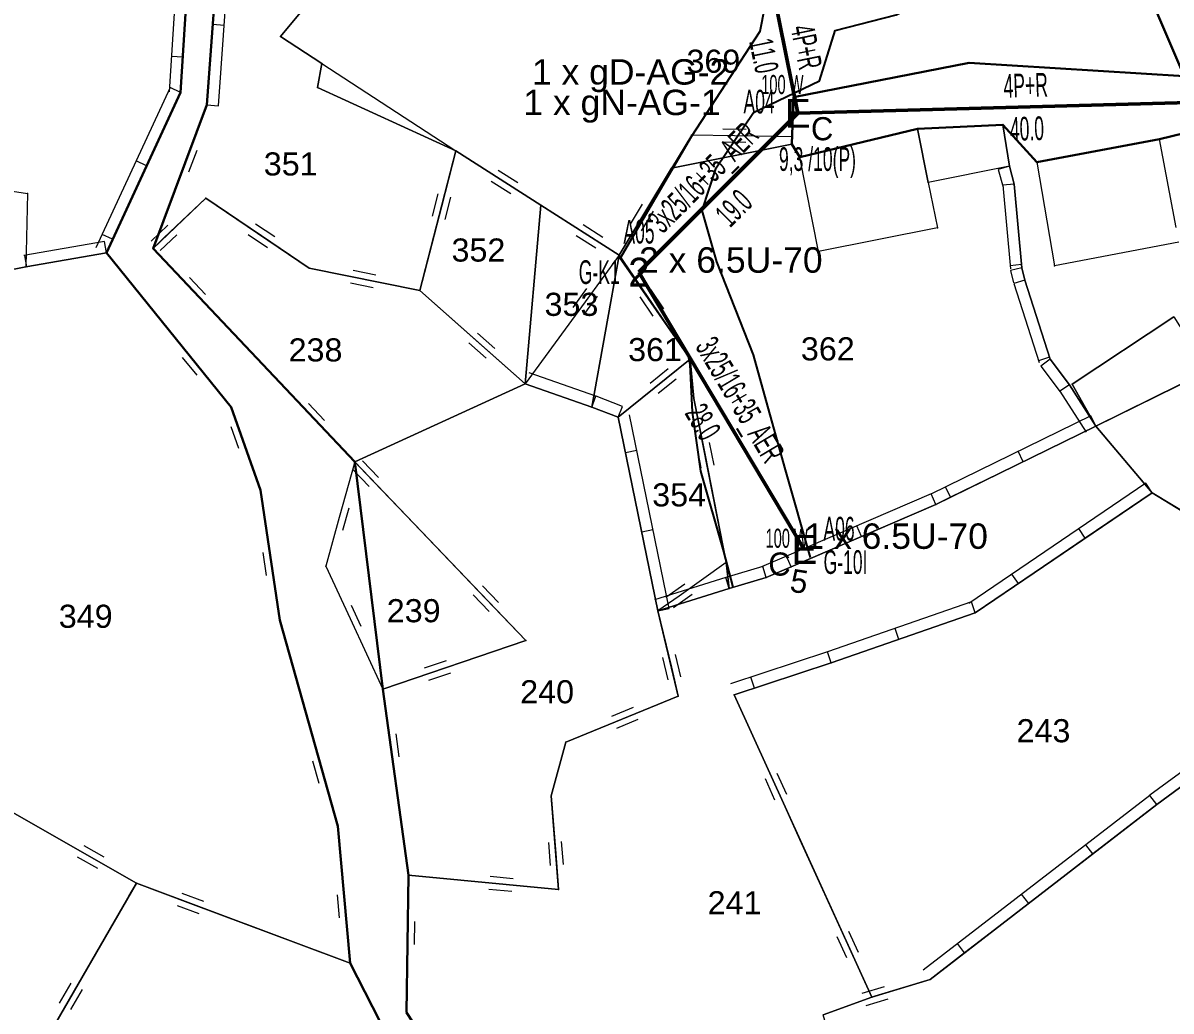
# Model space of a CAD drawing. Header units: millimetres. Extents: x 614452 to 616952, y 4151662 to 4153442.
# Drawn here: x 615533.4 to 615632.8, y 4152349.9 to 4152435.4 of the extents above; entities that cross this region are included whole.
import ezdxf
from ezdxf.enums import TextEntityAlignment as Align
from ezdxf.xclip import XClip

# ---------------------------------------------------------------- set-up
doc = ezdxf.new("R2010")
doc.units = ezdxf.units.MM
doc.header["$XCLIPFRAME"] = 2
for name, color, linetype, lineweight in [('02_ADA_ALN_YENI', 7, 'Continuous', 30), ('03_PARSEL_ALN_ESKI', 18, 'Continuous', 0), ('03_PARSEL_ALN_YENI', 171, 'Continuous', 0), ('03_PARSEL_NO_ESKI', 5, 'Continuous', 0), ('03_PARSEL_SNR_YENI', 5, 'Continuous', 0), ('04_YAPI_ALN_TSCLSIZ', 18, 'Continuous', 0), ('04_YAPI_SNR_TSCL', 232, 'Continuous', 0), ('04_YAPI_SNR_TSCLSZ', 77, 'Continuous', 0), ('06_DETAY_SNR_KROKI', 4, 'Continuous', 0), ('07_SNRTIP_GECERLI', 30, 'Continuous', 0), ('07_SNRTIP_SABIT', 18, 'Continuous', 0), ('DIREK_AG_YENI', 108, 'Continuous', 25), ('HAT_AG_HAVAI_YENI', 3, 'Continuous', 50), ('KULLANICI', 1, 'Continuous', 25), ('NOKTA_DETAY_YENI', 171, 'Continuous', 0), ('NOKTA_PARSEL_ESKI', 6, 'Continuous', 0), ('NOKTA_PARSEL_YENI', 30, 'Continuous', 0), ('NOKTA_YAPI_TSCL', 232, 'Continuous', 0), ('NOKTA_YAPI_TSCLSIZ', 77, 'Continuous', 0)]:
    doc.layers.add(name, color=color, linetype=linetype, lineweight=lineweight)
doc.layers.add('LAMBA_GUCU', color=4, linetype='Continuous')
doc.layers.add('Unknown_Point_Feature', color=7, linetype='Continuous')
doc.styles.add('Direk', font='B_CAD')
doc.styles.get("Standard").update_dxf_attribs({"font": 'Arial'})

# ---------------------------------------------------------------- blocks, each defined once
blk = doc.blocks.new('fggg')
at = {"layer": '02_ADA_ALN_YENI', "color": 252}
for points in [[(615585.823, 4152292.531, 0), (615575.175, 4152306.374, 0), (615571.941, 4152312.253, 0), (615568.484, 4152320.026, 0), (615571.017, 4152329.936, 0), (615572.089, 4152338.392, 0), (615571.23, 4152342.707, 0), (615566.609, 4152349.753, 0), (615566.802, 4152361.643, 0), (615564.577, 4152377.738, 0), (615562.139, 4152397.386, 0), (615544.684, 4152415.861, 0), (615549.344, 4152428.277, 0), (615550.075, 4152438.456, 0)], [(615627.819, 4152444.971, 0), (615633.9, 4152430.775, 0), (615615.319, 4152431.914, 0), (615600.094, 4152428.936, 0), (615599.966, 4152424.866, 0), (615600.64, 4152423.768, 0), (615610.849, 4152426.215, 0), (615618.221, 4152426.561, 0), (615621.149, 4152423.314, 0), (615631.769, 4152425.322, 0), (615634.974, 4152426.1, 0)], [(615571.314, 4152303.24, 0), (615565.68, 4152312.1, 0), (615563.268, 4152319.413, 0), (615568.025, 4152334.224, 0), (615568.135, 4152341.488, 0), (615561.727, 4152354.005, 0), (615560.676, 4152365.877, 0), (615555.649, 4152383.688, 0), (615553.971, 4152394.953, 0), (615551.449, 4152402.123, 0), (615540.646, 4152415.484, 0), (615547.072, 4152429.356, 0), (615547.707, 4152439.396, 0)]]:
    blk.add_polyline3d(points, dxfattribs=at)
at = {"layer": '03_PARSEL_ALN_ESKI', "color": 252}
for p in [(615593.466, 4152432.058), (615556.889, 4152423.169), (615573.136, 4152415.72), (615581.185, 4152411.022), (615559.037, 4152407.079), (615588.419, 4152407.106), (615603.368, 4152407.169), (615590.505, 4152394.537), (615567.53, 4152384.515), (615539.149, 4152384.033), (615579.078, 4152377.501), (615622.031, 4152374.131), (615595.297, 4152359.245)]:
    blk.add_point(p, dxfattribs=at)
at = {"layer": '03_PARSEL_ALN_YENI', "color": 252}
for points in [[(615501.322, 4152441.569, 0), (615510.576, 4152452.946, 0), (615512.727, 4152455.927, 0), (615512.98, 4152456.695, 0), (615522.602, 4152452.034, 0), (615536.748, 4152437.86, 0), (615547.707, 4152439.396, 0), (615547.072, 4152429.356, 0), (615540.646, 4152415.484, 0), (615533.686, 4152414.26, 0), (615529.706, 4152413.477, 0), (615526.38, 4152421.739, 0), (615512.461, 4152428.01, 0), (615499.15, 4152435.134, 0), (615501.322, 4152441.569, 0)], [(615570.877, 4152424.307, 0), (615567.765, 4152412.206, 0), (615558.202, 4152414.138, 0), (615549.245, 4152420.215, 0), (615544.684, 4152415.861, 0), (615549.344, 4152428.277, 0), (615550.075, 4152438.456, 0), (615551.554, 4152445.699, 0), (615557.283, 4152442.439, 0), (615558.708, 4152437.819, 0), (615555.711, 4152434.185, 0), (615559.289, 4152431.855, 0), (615558.927, 4152429.779, 0), (615570.877, 4152424.307, 0)], [(615594.281, 4152388.677, 0), (615591.487, 4152402.88, 0), (615591.155, 4152406.279, 0), (615585.008, 4152415.279, 0), (615589.557, 4152422.809, 0), (615599.966, 4152424.866, 0), (615600.64, 4152423.768, 0), (615610.849, 4152426.215, 0), (615618.221, 4152426.561, 0), (615618.786, 4152422.962, 0), (615619.201, 4152421.428, 0), (615619.872, 4152414.177, 0), (615620.116, 4152413.116, 0), (615622.315, 4152406.282, 0), (615623.992, 4152404.056, 0), (615626.274, 4152400.485, 0), (615612.423, 4152393.703, 0), (615599.901, 4152388.324, 0), (615597.74, 4152387.396, 0), (615594.546, 4152386.425, 0), (615594.281, 4152388.677, 0)], [(615651.396, 4152382.346, 0), (615631.145, 4152394.723, 0), (615626.274, 4152400.485, 0), (615623.992, 4152404.056, 0), (615622.315, 4152406.282, 0), (615620.116, 4152413.116, 0), (615619.872, 4152414.177, 0), (615619.201, 4152421.428, 0), (615618.786, 4152422.962, 0), (615618.221, 4152426.561, 0), (615621.149, 4152423.314, 0), (615631.769, 4152425.322, 0), (615634.974, 4152426.1, 0), (615639.804, 4152425.082, 0), (615646.734, 4152421.012, 0), (615659.695, 4152413.065, 0), (615681.673, 4152404.806, 0), (615665.731, 4152393.759, 0), (615651.396, 4152382.346, 0)], [(615576.89, 4152404.143, 0), (615567.765, 4152412.206, 0), (615570.877, 4152424.307, 0), (615578.242, 4152419.601, 0), (615576.89, 4152404.143, 0)], [(615543.236, 4152360.953, 0), (615521.898, 4152373.119, 0), (615528.229, 4152382.203, 0), (615516.662, 4152391.388, 0), (615526.38, 4152421.739, 0), (615529.706, 4152413.477, 0), (615533.686, 4152414.26, 0), (615540.646, 4152415.484, 0), (615551.449, 4152402.123, 0), (615553.971, 4152394.953, 0), (615555.649, 4152383.688, 0), (615560.676, 4152365.877, 0), (615561.727, 4152354.005, 0), (615543.236, 4152360.953, 0)], [(615562.139, 4152397.386, 0), (615544.684, 4152415.861, 0), (615549.245, 4152420.215, 0), (615558.202, 4152414.138, 0), (615567.765, 4152412.206, 0), (615576.89, 4152404.143, 0), (615562.139, 4152397.386, 0)], [(615578.242, 4152419.601, 0), (615585.008, 4152415.279, 0), (615582.667, 4152402.131, 0), (615576.89, 4152404.143, 0), (615578.242, 4152419.601, 0)], [(615584.934, 4152401.247, 0), (615582.667, 4152402.131, 0), (615585.008, 4152415.279, 0), (615591.155, 4152406.279, 0), (615584.934, 4152401.247, 0)], [(615591.487, 4152402.88, 0), (615594.281, 4152388.677, 0), (615594.546, 4152386.425, 0), (615588.373, 4152384.491, 0), (615584.934, 4152401.247, 0), (615591.155, 4152406.279, 0), (615591.487, 4152402.88, 0)], [(615576.938, 4152381.935, 0), (615562.139, 4152397.386, 0), (615576.89, 4152404.143, 0), (615582.667, 4152402.131, 0), (615584.934, 4152401.247, 0), (615588.373, 4152384.491, 0), (615590.133, 4152377.127, 0), (615580.398, 4152373.129, 0), (615579.145, 4152368.485, 0), (615579.766, 4152360.378, 0), (615566.802, 4152361.643, 0), (615564.577, 4152377.738, 0), (615576.938, 4152381.935, 0)], [(615564.577, 4152377.738, 0), (615562.139, 4152397.386, 0), (615576.938, 4152381.935, 0), (615564.577, 4152377.738, 0)], [(615603.372, 4152379.998, 0), (615615.837, 4152384.324, 0), (615631.145, 4152394.723, 0), (615651.396, 4152382.346, 0), (615631.545, 4152367.74, 0), (615611.925, 4152352.618, 0), (615606.875, 4152351.071, 0), (615594.975, 4152377.229, 0), (615603.372, 4152379.998, 0)], [(615611.925, 4152352.618, 0), (615631.545, 4152367.74, 0), (615651.396, 4152382.346, 0), (615671.703, 4152369.097, 0), (615676.608, 4152362.01, 0), (615652.846, 4152347.672, 0), (615632.114, 4152336.583, 0), (615609.017, 4152328.226, 0), (615602.676, 4152349.554, 0), (615606.875, 4152351.071, 0), (615611.925, 4152352.618, 0)], [(615521.898, 4152373.119, 0), (615543.236, 4152360.953, 0), (615535.092, 4152346.815, 0), (615530.611, 4152333.777, 0), (615508.193, 4152337.736, 0), (615494.021, 4152340.02, 0), (615510.086, 4152357.889, 0), (615514.084, 4152362.293, 0), (615521.898, 4152373.119, 0)], [(615564.177, 4152281.894, 0), (615546.968, 4152294.523, 0), (615537.708, 4152300.811, 0), (615527.735, 4152305.884, 0), (615529.522, 4152321.98, 0), (615530.611, 4152333.777, 0), (615535.092, 4152346.815, 0), (615543.236, 4152360.953, 0), (615561.727, 4152354.005, 0), (615568.135, 4152341.488, 0), (615568.025, 4152334.224, 0), (615563.268, 4152319.413, 0), (615565.68, 4152312.1, 0), (615571.314, 4152303.24, 0), (615582.826, 4152291.107, 0), (615578.654, 4152287.258, 0), (615569.33, 4152278.656, 0), (615564.177, 4152281.894, 0)]]:
    blk.add_polyline3d(points, close=True, dxfattribs=at)
for points in [[(615627.819, 4152444.971, 0), (615633.9, 4152430.775, 0), (615615.319, 4152431.914, 0), (615600.094, 4152428.936, 0), (615599.966, 4152424.866, 0), (615589.557, 4152422.809, 0), (615585.008, 4152415.279, 0), (615578.242, 4152419.601, 0), (615570.877, 4152424.307, 0), (615558.927, 4152429.779, 0), (615559.289, 4152431.855, 0), (615555.711, 4152434.185, 0), (615558.708, 4152437.819, 0)], [(615566.609, 4152349.753, 0), (615566.802, 4152361.643, 0), (615566.802, 4152361.643, 0), (615579.766, 4152360.378, 0), (615579.145, 4152368.485, 0), (615580.398, 4152373.129, 0), (615590.133, 4152377.127, 0), (615588.373, 4152384.491, 0), (615594.546, 4152386.425, 0), (615597.74, 4152387.396, 0), (615599.901, 4152388.324, 0), (615612.423, 4152393.703, 0), (615626.274, 4152400.485, 0), (615631.145, 4152394.723, 0), (615615.837, 4152384.324, 0), (615603.372, 4152379.998, 0), (615594.975, 4152377.229, 0), (615606.875, 4152351.071, 0), (615602.676, 4152349.554, 0)]]:
    blk.add_polyline3d(points, dxfattribs=at)
at = {"layer": '03_PARSEL_SNR_YENI', "color": 252}
for p, q in [((615546.709, 4152439.459, 0.953), (615546.074, 4152429.419, 0.953)), ((615547.707, 4152439.396, 0.953), (615547.265, 4152432.41, 0.953)), ((615549.845, 4152435.259, 0.953), (615550.075, 4152438.456, 0.953)), ((615550.341, 4152428.205, 0.953), (615551.072, 4152438.384, 0.953)), ((615558.708, 4152437.819, 640.628), (615555.711, 4152434.185, 640.456)), ((615549.344, 4152428.277, 0.953), (615549.845, 4152435.259, 0.953)), ((615549.845, 4152435.259, 0.953), (615550.843, 4152435.187, 0.953)), ((615555.711, 4152434.185, 640.456), (615559.289, 4152431.855, 639.399)), ((615547.265, 4152432.41, 0.953), (615546.267, 4152432.473, 0.953)), ((615547.265, 4152432.41, 0.953), (615547.072, 4152429.356, 0.953)), ((615546.165, 4152429.776, 0.953), (615539.739, 4152415.904, 0.953)), ((615547.072, 4152429.356, 0.953), (615544.13, 4152423.004, 0.953)), ((615547.072, 4152429.356, 0.953), (615546.165, 4152429.776, 0.953)), ((615549.344, 4152428.277, 0.953), (615547.587, 4152423.596, 0.953)), ((615549.344, 4152428.277, 0.953), (615550.341, 4152428.205, 0.953)), ((615548.465, 4152424.334, 0.953), (615547.762, 4152422.462, 0.953)), ((615570.877, 4152424.307, 0.953), (615569.632, 4152419.465, 0.953)), ((615570.877, 4152424.307, 0.953), (615575.091, 4152421.615, 0.953)), ((615544.13, 4152423.004, 0.953), (615541.187, 4152416.653, 0.953)), ((615544.13, 4152423.004, 0.953), (615543.222, 4152423.425, 0.953)), ((615547.587, 4152423.596, 0.953), (615544.684, 4152415.861, 0.953)), ((615618.786, 4152422.962, 0.953), (615617.821, 4152422.701, 0.953)), ((615618.786, 4152422.962, 0.953), (615619.201, 4152421.428, 0.953)), ((615574.551, 4152422.627, 0.953), (615576.236, 4152421.551, 0.953)), ((615617.821, 4152422.701, 0.953), (615618.236, 4152421.167, 0.953)), ((615573.945, 4152421.679, 0.953), (615575.63, 4152420.603, 0.953)), ((615575.091, 4152421.615, 0.953), (615578.242, 4152419.601, 0.953)), ((615619.201, 4152421.428, 0.953), (615618.205, 4152421.336, 0.953)), ((615618.205, 4152421.336, 0.953), (615618.876, 4152414.085, 0.953)), ((615619.201, 4152421.428, 0.953), (615619.846, 4152414.458, 0.953)), ((615549.245, 4152420.215, 0.953), (615545.628, 4152416.763, 0.953)), ((615554.065, 4152416.945, 0.953), (615549.245, 4152420.215, 0.953)), ((615569.336, 4152420.573, 0.953), (615568.838, 4152418.636, 0.953)), ((615570.425, 4152420.293, 0.953), (615569.927, 4152418.356, 0.953)), ((615569.632, 4152419.465, 0.953), (615567.765, 4152412.206, 0.953)), ((615578.242, 4152419.601, 0.953), (615582.456, 4152416.909, 0.953)), ((615555.208, 4152416.849, 0.953), (615553.553, 4152417.972, 0.953)), ((615581.916, 4152417.922, 0.953), (615583.601, 4152416.845, 0.953)), ((615541.187, 4152416.653, 0.953), (615540.28, 4152417.073, 0.953)), ((615545.963, 4152417.86, 0.953), (615544.517, 4152416.479, 0.953)), ((615546.74, 4152417.046, 0.953), (615545.294, 4152415.666, 0.953)), ((615554.576, 4152415.919, 0.953), (615552.921, 4152417.041, 0.953)), ((615558.202, 4152414.138, 0.953), (615554.065, 4152416.945, 0.953)), ((615581.311, 4152416.974, 0.953), (615582.996, 4152415.897, 0.953)), ((615582.456, 4152416.909, 0.953), (615585.008, 4152415.279, 0.953)), ((615540.473, 4152416.469, 0.953), (615533.513, 4152415.245, 0.953)), ((615540.646, 4152415.484, 0.953), (615540.473, 4152416.469, 0.953)), ((615541.187, 4152416.653, 0.953), (615540.646, 4152415.484, 0.953)), ((615545.628, 4152416.763, 0.953), (615544.684, 4152415.861, 0.953)), ((615533.752, 4152414.272, 0.953), (615533.579, 4152415.256, 0.953)), ((615540.646, 4152415.484, 0.953), (615533.752, 4152414.272, 0.953)), ((615542.018, 4152413.787, 0.953), (615540.646, 4152415.484, 0.953)), ((615544.684, 4152415.861, 0.953), (615548.117, 4152412.226, 0.953)), ((615585.008, 4152415.279, 0.953), (615587.828, 4152411.15, 0.953)), ((615533.752, 4152414.272, 0.953), (615533.686, 4152414.26, 0.953)), ((615562.864, 4152413.196, 0.953), (615558.202, 4152414.138, 0.953)), ((615563.955, 4152413.549, 0.953), (615561.995, 4152413.945, 0.953)), ((615619.846, 4152414.458, 0.953), (615618.85, 4152414.366, 0.953)), ((615619.872, 4152414.177, 0.953), (615618.897, 4152413.953, 0.953)), ((615618.897, 4152413.953, 0.953), (615619.141, 4152412.892, 0.953)), ((615619.846, 4152414.458, 0.953), (615619.872, 4152414.177, 0.953)), ((615619.872, 4152414.177, 0.953), (615620.116, 4152413.116, 0.953)), ((615548.305, 4152406.011, 0.953), (615542.018, 4152413.787, 0.953)), ((615547.84, 4152413.34, 0.953), (615549.213, 4152411.886, 0.953)), ((615567.765, 4152412.206, 0.953), (615562.864, 4152413.196, 0.953)), ((615620.116, 4152413.116, 0.953), (615619.164, 4152412.81, 0.953)), ((615620.116, 4152413.116, 0.953), (615622.26, 4152406.453, 0.953)), ((615548.117, 4152412.226, 0.953), (615554.985, 4152404.958, 0.953)), ((615563.733, 4152412.447, 0.953), (615561.773, 4152412.843, 0.953)), ((615573.143, 4152407.454, 0.953), (615567.765, 4152412.206, 0.953)), ((615587.729, 4152412.293, 0.953), (615588.856, 4152410.642, 0.953)), ((615619.164, 4152412.81, 0.953), (615621.363, 4152405.976, 0.953)), ((615586.8, 4152411.659, 0.953), (615587.928, 4152410.007, 0.953)), ((615587.828, 4152411.15, 0.953), (615591.155, 4152406.279, 0.953)), ((615574.265, 4152407.213, 0.953), (615572.766, 4152408.537, 0.953)), ((615573.52, 4152406.37, 0.953), (615572.021, 4152407.694, 0.953)), ((615576.89, 4152404.143, 0.953), (615573.143, 4152407.454, 0.953)), ((615548.497, 4152404.88, 0.953), (615547.239, 4152406.435, 0.953)), ((615551.449, 4152402.123, 0.953), (615548.305, 4152406.011, 0.953)), ((615588.821, 4152404.391, 0.953), (615591.155, 4152406.279, 0.953)), ((615591.155, 4152406.279, 0.953), (615591.487, 4152402.88, 0.953)), ((615622.26, 4152406.453, 0.953), (615621.308, 4152406.147, 0.953)), ((615622.315, 4152406.282, 0.953), (615621.516, 4152405.68, 0.953)), ((615622.26, 4152406.453, 0.953), (615622.315, 4152406.282, 0.953)), ((615622.315, 4152406.282, 0.953), (615623.992, 4152404.056, 0.953)), ((615582.996, 4152403.076, 0.953), (615577.219, 4152405.087, 0.953)), ((615587.69, 4152404.2, 0.953), (615589.245, 4152405.458, 0.953)), ((615621.516, 4152405.68, 0.953), (615623.193, 4152403.454, 0.953)), ((615554.985, 4152404.958, 0.953), (615558.419, 4152401.323, 0.953)), ((615582.667, 4152402.131, 0.953), (615576.89, 4152404.143, 0.953)), ((615584.934, 4152401.247, 0.953), (615588.821, 4152404.391, 0.953)), ((615588.398, 4152403.325, 0.953), (615589.953, 4152404.583, 0.953)), ((615623.992, 4152404.056, 0.953), (615623.149, 4152403.518, 0.953)), ((615623.992, 4152404.056, 0.953), (615626.274, 4152400.485, 0.953)), ((615582.667, 4152402.131, 0.953), (615582.996, 4152403.076, 0.953)), ((615585.297, 4152402.179, 0.953), (615583.03, 4152403.063, 0.953)), ((615623.149, 4152403.518, 0.953), (615625.431, 4152399.947, 0.953)), ((615552.312, 4152399.67, 0.953), (615551.449, 4152402.123, 0.953)), ((615558.141, 4152402.437, 0.953), (615559.515, 4152400.983, 0.953)), ((615584.934, 4152401.247, 0.953), (615582.667, 4152402.131, 0.953)), ((615584.934, 4152401.247, 0.953), (615585.297, 4152402.179, 0.953)), ((615591.487, 4152402.88, 0.953), (615592.452, 4152397.974, 0.953)), ((615558.419, 4152401.323, 0.953), (615562.139, 4152397.386, 0.953)), ((615585.558, 4152398.205, 0.953), (615584.934, 4152401.247, 0.953)), ((615589.353, 4152384.692, 0.953), (615585.914, 4152401.448, 0.953)), ((615625.834, 4152401.383, 0.953), (615611.983, 4152394.601, 0.953)), ((615626.274, 4152400.485, 0.953), (615625.834, 4152401.383, 0.953)), ((615552.113, 4152398.54, 0.953), (615551.449, 4152400.426, 0.953)), ((615626.274, 4152400.485, 0.953), (615619.987, 4152397.407, 0.953)), ((615631.145, 4152394.723, 636.27), (615626.274, 4152400.485, 639.776)), ((615553.971, 4152394.953, 0.953), (615552.312, 4152399.67, 0.953)), ((615592.811, 4152399.064, 0.953), (615593.197, 4152397.102, 0.953)), ((615585.558, 4152398.205, 0.953), (615586.538, 4152398.406, 0.953)), ((615586.966, 4152391.348, 0.953), (615585.558, 4152398.205, 0.953)), ((615591.707, 4152398.847, 0.953), (615592.093, 4152396.884, 0.953)), ((615619.987, 4152397.407, 0.953), (615619.547, 4152398.305, 0.953)), ((615563.104, 4152396.379, 0.953), (615562.139, 4152397.386, 0.953)), ((615564.202, 4152396.046, 0.953), (615562.818, 4152397.49, 0.953)), ((615592.452, 4152397.974, 0.953), (615594.281, 4152388.677, 0.953)), ((615619.987, 4152397.407, 0.953), (615613.7, 4152394.328, 0.953)), ((615563.389, 4152395.267, 0.953), (615562.006, 4152396.712, 0.953)), ((615566.562, 4152392.768, 0.953), (615563.104, 4152396.379, 0.953)), ((615613.7, 4152394.328, 0.953), (615613.261, 4152395.227, 0.953)), ((615630.583, 4152395.55, 0.953), (615615.275, 4152385.151, 0.953)), ((615631.145, 4152394.723, 0.953), (615630.583, 4152395.55, 0.953)), ((615554.912, 4152388.633, 0.953), (615553.971, 4152394.953, 0.953)), ((615612.028, 4152394.622, 0.953), (615599.507, 4152389.243, 0.953)), ((615612.423, 4152393.703, 0.953), (615612.028, 4152394.622, 0.953)), ((615613.7, 4152394.328, 0.953), (615612.423, 4152393.703, 0.953)), ((615631.145, 4152394.723, 0.953), (615625.355, 4152390.79, 0.953)), ((615634.331, 4152392.776, 0.953), (615631.145, 4152394.723, 0.953)), ((615612.423, 4152393.703, 0.953), (615605.991, 4152390.94, 0.953)), ((615573.479, 4152385.546, 0.953), (615566.562, 4152392.768, 0.953)), ((615586.966, 4152391.348, 0.953), (615587.945, 4152391.549, 0.953)), ((615588.373, 4152384.491, 0.953), (615586.966, 4152391.348, 0.953)), ((615605.991, 4152390.94, 0.953), (615605.597, 4152391.859, 0.953)), ((615625.355, 4152390.79, 0.953), (615624.793, 4152391.617, 0.953)), ((615605.991, 4152390.94, 0.953), (615599.901, 4152388.324, 0.953)), ((615625.355, 4152390.79, 0.953), (615619.564, 4152386.856, 0.953)), ((615554.503, 4152387.561, 0.953), (615554.209, 4152389.54, 0.953)), ((615599.507, 4152389.243, 0.953), (615597.345, 4152388.315, 0.953)), ((615599.901, 4152388.324, 0.953), (615599.507, 4152389.243, 0.953)), ((615555.649, 4152383.688, 0.953), (615554.912, 4152388.633, 0.953)), ((615597.449, 4152388.353, 0.953), (615594.255, 4152387.382, 0.953)), ((615597.74, 4152387.396, 0.953), (615597.449, 4152388.353, 0.953)), ((615599.901, 4152388.324, 0.953), (615597.74, 4152387.396, 0.953)), ((615594.247, 4152387.379, 0.953), (615588.074, 4152385.445, 0.953)), ((615594.546, 4152386.425, 0.953), (615594.247, 4152387.379, 0.953)), ((615597.74, 4152387.396, 0.953), (615594.546, 4152386.425, 0.953)), ((615619.564, 4152386.856, 0.953), (615619.002, 4152387.683, 0.953)), ((615574.577, 4152385.213, 0.953), (615573.194, 4152386.657, 0.953)), ((615594.546, 4152386.425, 0.953), (615588.373, 4152384.491, 0.953)), ((615619.564, 4152386.856, 0.953), (615615.837, 4152384.324, 0.953)), ((615573.765, 4152384.435, 0.953), (615572.382, 4152385.879, 0.953)), ((615576.938, 4152381.935, 0.953), (615573.479, 4152385.546, 0.953)), ((615615.509, 4152385.269, 0.953), (615603.044, 4152380.943, 0.953)), ((615615.837, 4152384.324, 0.953), (615615.509, 4152385.269, 0.953)), ((615588.373, 4152384.491, 0.953), (615589.353, 4152384.692, 0.953)), ((615588.373, 4152384.491, 0.953), (615589.535, 4152379.628, 0.953)), ((615615.837, 4152384.324, 0.953), (615609.224, 4152382.029, 0.953)), ((615556.602, 4152380.313, 0.953), (615555.649, 4152383.688, 0.953)), ((615650.803, 4152383.151, 0.953), (615630.952, 4152368.545, 0.953)), ((615609.224, 4152382.029, 0.953), (615608.896, 4152382.974, 0.953)), ((615569.312, 4152379.346, 0.953), (615576.938, 4152381.935, 0.953)), ((615609.224, 4152382.029, 0.953), (615603.372, 4152379.998, 0.953)), ((615559.318, 4152370.689, 0.953), (615556.602, 4152380.313, 0.953)), ((615568.184, 4152379.557, 0.953), (615570.077, 4152380.2, 0.953)), ((615588.756, 4152380.47, 0.953), (615589.221, 4152378.525, 0.953)), ((615589.85, 4152380.731, 0.953), (615590.315, 4152378.786, 0.953)), ((615603.059, 4152380.948, 0.953), (615594.662, 4152378.179, 0.953)), ((615603.372, 4152379.998, 0.953), (615603.059, 4152380.948, 0.953)), ((615564.577, 4152377.738, 0.953), (615569.312, 4152379.346, 0.953)), ((615589.535, 4152379.628, 0.953), (615590.133, 4152377.127, 0.953)), ((615603.372, 4152379.998, 0.953), (615596.724, 4152377.806, 0.953)), ((615568.546, 4152378.492, 0.953), (615570.439, 4152379.134, 0.953)), ((615596.724, 4152377.806, 0.953), (615596.411, 4152378.755, 0.953)), ((615564.577, 4152377.738, 0.953), (615565.262, 4152372.785, 0.953)), ((615596.724, 4152377.806, 0.953), (615594.975, 4152377.229, 0.953)), ((615598.593, 4152369.276, 0.953), (615594.975, 4152377.229, 0.953)), ((615590.133, 4152377.127, 0.953), (615585.508, 4152375.228, 0.953)), ((615585.508, 4152375.228, 0.953), (615580.398, 4152373.129, 0.953)), ((615586.219, 4152376.128, 0.953), (615584.369, 4152375.368, 0.953)), ((615586.646, 4152375.087, 0.953), (615584.797, 4152374.327, 0.953)), ((615565.682, 4152373.853, 0.953), (615565.956, 4152371.872, 0.953)), ((615565.262, 4152372.785, 0.953), (615566.631, 4152362.879, 0.953)), ((615580.398, 4152373.129, 0.953), (615579.145, 4152368.485, 0.953)), ((615559.048, 4152369.574, 0.953), (615558.505, 4152371.499, 0.953)), ((615526.242, 4152370.642, 0.953), (615534.929, 4152365.689, 0.953)), ((615560.676, 4152365.877, 0.953), (615559.318, 4152370.689, 0.953)), ((615599.519, 4152368.598, 0.953), (615598.691, 4152370.419, 0.953)), ((615598.495, 4152368.133, 0.953), (615597.667, 4152369.953, 0.953)), ((615600.664, 4152364.725, 0.953), (615598.593, 4152369.276, 0.953)), ((615634.481, 4152369.9, 0.953), (615631.545, 4152367.74, 0.953)), ((615579.145, 4152368.485, 0.953), (615579.527, 4152363.5, 0.953)), ((615630.935, 4152368.532, 0.953), (615611.315, 4152353.41, 0.953)), ((615631.545, 4152367.74, 0.953), (615630.935, 4152368.532, 0.953)), ((615631.545, 4152367.74, 0.953), (615626.001, 4152363.467, 0.953)), ((615534.929, 4152365.689, 0.953), (615539.272, 4152363.213, 0.953)), ((615561.286, 4152358.986, 0.953), (615560.676, 4152365.877, 0.953)), ((615578.89, 4152364.454, 0.953), (615579.042, 4152362.46, 0.953)), ((615580.011, 4152364.54, 0.953), (615580.164, 4152362.546, 0.953)), ((615604.805, 4152355.622, 0.953), (615600.664, 4152364.725, 0.953)), ((615626.001, 4152363.467, 0.953), (615625.39, 4152364.259, 0.953)), ((615538.682, 4152364.197, 0.953), (615540.42, 4152363.206, 0.953)), ((615579.527, 4152363.5, 0.953), (615579.766, 4152360.378, 0.953)), ((615626.001, 4152363.467, 0.953), (615620.456, 4152359.194, 0.953)), ((615538.125, 4152363.22, 0.953), (615539.862, 4152362.229, 0.953)), ((615539.272, 4152363.213, 0.953), (615543.236, 4152360.953, 0.953)), ((615566.631, 4152362.879, 0.953), (615566.802, 4152361.643, 0.953)), ((615566.802, 4152361.643, 0.953), (615566.721, 4152356.644, 0.953)), ((615574.79, 4152360.864, 0.953), (615566.802, 4152361.643, 0.953)), ((615575.839, 4152361.326, 0.953), (615573.849, 4152361.52, 0.953)), ((615542.579, 4152359.813, 0.953), (615543.236, 4152360.953, 0.953)), ((615543.236, 4152360.953, 0.953), (615547.916, 4152359.194, 0.953)), ((615575.73, 4152360.207, 0.953), (615573.74, 4152360.401, 0.953)), ((615579.766, 4152360.378, 0.953), (615574.79, 4152360.864, 0.953)), ((615537.588, 4152351.148, 0.953), (615542.579, 4152359.813, 0.953)), ((615547.178, 4152360.072, 0.953), (615549.05, 4152359.369, 0.953)), ((615560.814, 4152357.94, 0.953), (615560.638, 4152359.932, 0.953)), ((615620.456, 4152359.194, 0.953), (615619.846, 4152359.986, 0.953)), ((615546.783, 4152359.02, 0.953), (615548.655, 4152358.316, 0.953)), ((615547.916, 4152359.194, 0.953), (615557.277, 4152355.677, 0.953)), ((615561.727, 4152354.005, 0.953), (615561.286, 4152358.986, 0.953)), ((615620.456, 4152359.194, 0.953), (615614.912, 4152354.92, 0.953)), ((615567.3, 4152357.634, 0.953), (615567.267, 4152355.635, 0.953)), ((615566.721, 4152356.644, 0.953), (615566.609, 4152349.753, 0.953)), ((615604.707, 4152354.479, 0.953), (615603.879, 4152356.299, 0.953)), ((615605.731, 4152354.945, 0.953), (615604.902, 4152356.765, 0.953)), ((615557.277, 4152355.677, 0.953), (615561.727, 4152354.005, 0.953)), ((615606.875, 4152351.071, 0.953), (615604.805, 4152355.622, 0.953)), ((615614.912, 4152354.92, 0.953), (615614.302, 4152355.712, 0.953)), ((615614.912, 4152354.92, 0.953), (615611.925, 4152352.618, 0.953)), ((615565.857, 4152345.939, 0.953), (615561.727, 4152354.005, 0.953)), ((615611.925, 4152352.618, 0.953), (615607.144, 4152351.153, 0.953)), ((615536.601, 4152350.562, 0.953), (615537.599, 4152352.295, 0.953)), ((615537.576, 4152350, 0.953), (615538.574, 4152351.733, 0.953)), ((615607.936, 4152351.984, 0.953), (615606.024, 4152351.398, 0.953)), ((615535.092, 4152346.815, 0.953), (615537.588, 4152351.148, 0.953)), ((615606.875, 4152351.071, 0.953), (615602.676, 4152349.554, 0.953)), ((615608.265, 4152350.909, 0.953), (615606.353, 4152350.323, 0.953)), ((615607.144, 4152351.153, 0.953), (615606.875, 4152351.071, 0.953))]:
    blk.add_line(p, q, dxfattribs=at)
for p in [(615547.072, 4152429.356, 638.816), (615547.072, 4152429.356, 638.816), (615549.344, 4152428.277, 638.333), (615549.344, 4152428.277, 638.333), (615570.877, 4152424.307, 639.399), (615570.877, 4152424.307, 639.399), (615618.786, 4152422.962, 637.153), (615619.201, 4152421.428, 640.111), (615619.201, 4152421.428, 640.111), (615549.245, 4152420.215, 637.629), (615549.245, 4152420.215, 637.629), (615578.242, 4152419.601, 639.399), (615578.242, 4152419.601, 639.71), (615540.646, 4152415.484, 638.294), (615540.646, 4152415.484, 638.294), (615540.646, 4152415.484, 638.294), (615544.684, 4152415.861, 634.273), (615544.684, 4152415.861, 634.273), (615544.684, 4152415.861, 634.273), (615585.008, 4152415.279, 639.71), (615585.008, 4152415.279, 639.71), (615533.686, 4152414.26, 639.286), (615558.202, 4152414.138, 636.413), (615558.202, 4152414.138, 636.413), (615619.872, 4152414.177, 639.374), (615619.872, 4152414.177, 639.374), (615620.116, 4152413.116, 639.658), (615620.116, 4152413.116, 639.658), (615567.765, 4152412.206, 638.185), (615567.765, 4152412.206, 638.185), (615567.765, 4152412.206, 638.185), (615591.155, 4152406.279, 638.814), (615591.155, 4152406.279, 638.814), (615591.155, 4152406.279, 638.814), (615622.315, 4152406.282, 638.835), (615622.315, 4152406.282, 638.835), (615576.89, 4152404.143, 637.906), (615576.89, 4152404.143, 637.906), (615623.992, 4152404.056, 639.128), (615623.992, 4152404.056, 639.128), (615551.449, 4152402.123, 632.777), (615551.449, 4152402.123, 632.777), (615582.667, 4152402.131, 636.545), (615582.667, 4152402.131, 637.906), (615591.487, 4152402.88, 638.493), (615591.487, 4152402.88, 638.493), (615584.934, 4152401.247, 636.545), (615584.934, 4152401.247, 636.545), (615584.934, 4152401.247, 636.545), (615626.274, 4152400.485, 639.776), (615626.274, 4152400.485, 639.776), (615562.139, 4152397.386, 632.968), (615562.139, 4152397.386, 632.968), (615553.971, 4152394.953, 632.763), (615553.971, 4152394.953, 632.763), (615631.145, 4152394.723, 636.27), (615631.145, 4152394.723, 631.321), (615612.423, 4152393.703, 636.369), (615612.423, 4152393.703, 636.369), (615594.281, 4152388.677, 637.479), (615599.901, 4152388.324, 636.369), (615599.901, 4152388.324, 636.313), (615597.74, 4152387.396, 636.313), (615597.74, 4152387.396, 636.313), (615594.546, 4152386.425, 636.313), (615594.546, 4152386.425, 635.945), (615588.373, 4152384.491, 635.945), (615588.373, 4152384.491, 635.945), (615588.373, 4152384.491, 635.945), (615615.837, 4152384.324, 636.786), (615615.837, 4152384.324, 636.786), (615555.649, 4152383.688, 631.034), (615555.649, 4152383.688, 631.034), (615576.938, 4152381.935, 633.324), (615576.938, 4152381.935, 633.324), (615603.372, 4152379.998, 635.876), (615603.372, 4152379.998, 635.876), (615564.577, 4152377.738, 630.059), (615564.577, 4152377.738, 630.059), (615594.975, 4152377.229, 633.77), (615594.975, 4152377.229, 633.77), (615590.133, 4152377.127, 634.036), (615590.133, 4152377.127, 634.036), (615580.398, 4152373.129, 632.437), (615580.398, 4152373.129, 632.437), (615579.145, 4152368.485, 632.38), (615579.145, 4152368.485, 632.38), (615631.545, 4152367.74, 630.723), (615631.545, 4152367.74, 630.723), (615560.676, 4152365.877, 629.687), (615560.676, 4152365.877, 629.687), (615566.802, 4152361.643, 628.31), (615566.802, 4152361.643, 628.31), (615566.802, 4152361.643, 628.31), (615543.236, 4152360.953, 634.605), (615543.236, 4152360.953, 634.605), (615543.236, 4152360.953, 634.605), (615579.766, 4152360.378, 632.067), (615579.766, 4152360.378, 632.067), (615561.727, 4152354.005, 628.839), (615561.727, 4152354.005, 628.839), (615561.727, 4152354.005, 628.839), (615611.925, 4152352.618, 630.604), (615611.925, 4152352.618, 630.604), (615606.875, 4152351.071, 629.545), (615606.875, 4152351.071, 629.545), (615606.875, 4152351.071, 629.545)]:
    blk.add_point(p, dxfattribs=at)
at = {"layer": '04_YAPI_ALN_TSCLSIZ', "color": 252}
for points in [[(615611.772, 4152421.568, 0), (615610.849, 4152426.215, 0), (615618.221, 4152426.561, 0), (615618.786, 4152422.962, 0), (615611.772, 4152421.568, 0)], [(615626.274, 4152400.485, 0), (615624.214, 4152404.104, 0), (615633.024, 4152409.947, 0), (615635.967, 4152405.265, 0), (615626.274, 4152400.485, 0)]]:
    blk.add_polyline3d(points, close=True, dxfattribs=at)
at = {"layer": '04_YAPI_SNR_TSCL', "color": 252}
for p, q in [((615600.64, 4152423.768, 640.643), (615610.849, 4152426.215, 638.943)), ((615610.849, 4152426.215, 638.943), (615611.772, 4152421.568, 641.205)), ((615621.149, 4152423.314, 637.662), (615631.769, 4152425.322, 638.558)), ((615633.215, 4152417.674), (615631.769, 4152425.322, 638.558)), ((615602.264, 4152415.595, 640.488), (615600.64, 4152423.768, 640.643)), ((615621.149, 4152423.314, 637.662), (615622.679, 4152414.359, 636.567)), ((615611.772, 4152421.568, 638.943), (615612.553, 4152417.64, 641.205)), ((615612.553, 4152417.64, 641.205), (615602.264, 4152415.595, 640.488)), ((615633.457, 4152416.397, 639.371), (615622.679, 4152414.359, 636.567))]:
    blk.add_line(p, q, dxfattribs=at)
at = {"layer": '04_YAPI_SNR_TSCLSZ', "color": 252}
for p, q in [((615610.849, 4152426.215, 638.943), (615618.221, 4152426.561, 638.616)), ((615618.221, 4152426.561, 638.616), (615618.786, 4152422.962, 637.153)), ((615618.786, 4152422.962, 637.153), (615611.772, 4152421.568, 640.169)), ((615633.024, 4152409.947, 636.479), (615624.214, 4152404.104, 636.764)), ((615626.274, 4152400.485, 639.776), (615635.967, 4152405.265, 636.096)), ((615624.214, 4152404.104, 636.764), (615626.274, 4152400.485, 639.776))]:
    blk.add_line(p, q, dxfattribs=at)
at = {"layer": '06_DETAY_SNR_KROKI', "color": 252}
for p, q in [((615559.289, 4152431.855, 640.456), (615570.877, 4152424.307, 639.399)), ((615595.999, 4152426.148, 0.953), (615593.999, 4152426.177, 0.953)), ((615591.275, 4152425.654, 0.953), (615589.557, 4152422.809, 0.953)), ((615594.991, 4152425.6, 0.953), (615591.275, 4152425.654, 0.953)), ((615595.982, 4152425.023, 0.953), (615593.983, 4152425.052, 0.953)), ((615599.99, 4152425.527, 0.953), (615594.991, 4152425.6, 0.953)), ((615589.557, 4152422.809, 0.953), (615586.971, 4152418.529, 0.953)), ((615526.38, 4152421.739, 643.643), (615533.807, 4152420.604, 641.062)), ((615533.807, 4152420.604, 641.062), (615533.686, 4152414.26, 639.286)), ((615587.007, 4152419.676, 0.953), (615585.973, 4152417.964, 0.953)), ((615587.97, 4152419.094, 0.953), (615586.936, 4152417.383, 0.953)), ((615586.971, 4152418.529, 0.953), (615585.008, 4152415.279, 0.953)), ((615585.008, 4152415.279, 0.953), (615582.063, 4152411.239, 0.953)), ((615582.197, 4152412.378, 0.953), (615581.019, 4152410.762, 0.953)), ((615582.063, 4152411.239, 0.953), (615576.89, 4152404.143, 0.953)), ((615583.106, 4152411.715, 0.953), (615581.928, 4152410.099, 0.953)), ((615562.139, 4152397.386, 0.953), (615560.802, 4152392.568, 0.953)), ((615561.612, 4152393.381, 0.953), (615561.077, 4152391.454, 0.953)), ((615560.802, 4152392.568, 0.953), (615559.639, 4152388.374, 0.953)), ((615559.639, 4152388.374, 0.953), (615561.745, 4152383.839, 0.953)), ((615594.281, 4152388.677, 0.953), (615590.201, 4152385.786, 0.953)), ((615590.692, 4152386.823, 0.953), (615589.06, 4152385.667, 0.953)), ((615590.201, 4152385.786, 0.953), (615588.373, 4152384.491, 0.953)), ((615591.342, 4152385.906, 0.953), (615589.711, 4152384.749, 0.953)), ((615561.834, 4152384.983, 0.953), (615562.676, 4152383.169, 0.953)), ((615561.745, 4152383.839, 0.953), (615564.577, 4152377.738, 0.953))]:
    blk.add_line(p, q, dxfattribs=at)
for p in [(615591.275, 4152425.654, 641.82), (615591.275, 4152425.654, 641.82), (615599.99, 4152425.527, 641.586), (615589.557, 4152422.809, 639.71), (615589.557, 4152422.809, 641.82), (615585.008, 4152415.279, 639.71), (615585.008, 4152415.279, 639.71), (615576.89, 4152404.143, 637.906), (615562.139, 4152397.386, 632.968), (615559.639, 4152388.374, 630.355), (615559.639, 4152388.374, 630.355), (615594.281, 4152388.677, 637.479), (615588.373, 4152384.491, 635.945), (615564.577, 4152377.738, 630.059)]:
    blk.add_point(p, dxfattribs=at)
at = {"layer": '07_SNRTIP_GECERLI', "color": 252}
for points in [[(615619.721, 4152448.67, 643.305), (615627.819, 4152444.971, 0), (615633.9, 4152430.775, 0)], [(615559.289, 4152431.855, 0), (615558.927, 4152429.779, 0)], [(615633.9, 4152430.775, 0), (615615.319, 4152431.914, 0), (615600.094, 4152428.936, 0)], [(615558.927, 4152429.779, 0), (615570.877, 4152424.307, 0)], [(615599.966, 4152424.866, 641.586), (615600.094, 4152428.936, 0)], [(615599.966, 4152424.866, 641.586), (615589.557, 4152422.809, 0)], [(615599.966, 4152424.866, 641.586), (615600.64, 4152423.768, 0)], [(615533.686, 4152414.26, 639.286), (615529.706, 4152413.477, 0), (615526.38, 4152421.739, 643.643)], [(615576.89, 4152404.143, 0), (615578.242, 4152419.601, 0)], [(615585.008, 4152415.279, 0), (615582.667, 4152402.131, 0)], [(615562.139, 4152397.386, 632.968), (615576.89, 4152404.143, 637.906)], [(615564.577, 4152377.738, 630.059), (615562.139, 4152397.386, 632.968)], [(615594.546, 4152386.425, 0), (615594.281, 4152388.677, 637.479)]]:
    blk.add_polyline3d(points, dxfattribs=at)
at = {"layer": '07_SNRTIP_SABIT', "color": 252}
for points in [[(615551.554, 4152445.699, 641.186), (615550.075, 4152438.456, 640.1), (615549.344, 4152428.277, 638.333), (615544.684, 4152415.861, 634.273)], [(615547.707, 4152439.396, 641.936), (615547.072, 4152429.356, 638.816), (615540.646, 4152415.484, 638.294)], [(615558.708, 4152437.819, 640.628), (615555.711, 4152434.185, 640.456), (615559.289, 4152431.855, 640.456)], [(615618.221, 4152426.561, 638.616), (615610.849, 4152426.215, 0), (615600.64, 4152423.768, 638.943)], [(615618.221, 4152426.561, 638.616), (615621.149, 4152423.314, 637.662), (615631.769, 4152425.322, 638.558), (615634.974, 4152426.1, 637.921), (615639.804, 4152425.082, 638.78), (615646.734, 4152421.012, 636.028), (615659.695, 4152413.065, 635.376), (615681.673, 4152404.806, 631.497)], [(615626.274, 4152400.485, 639.776), (615623.992, 4152404.056, 639.128), (615622.315, 4152406.282, 638.835), (615620.116, 4152413.116, 639.658), (615619.872, 4152414.177, 639.374), (615619.201, 4152421.428, 640.111), (615618.786, 4152422.962, 637.153), (615618.221, 4152426.561, 638.616)], [(615567.765, 4152412.206, 638.185), (615570.877, 4152424.307, 639.399)], [(615578.242, 4152419.601, 0), (615570.877, 4152424.307, 639.399)], [(615589.557, 4152422.809, 0), (615585.008, 4152415.279, 639.71)], [(615544.684, 4152415.861, 634.273), (615549.245, 4152420.215, 637.629)], [(615549.245, 4152420.215, 637.629), (615558.202, 4152414.138, 636.413), (615567.765, 4152412.206, 638.185)], [(615585.008, 4152415.279, 639.71), (615578.242, 4152419.601, 0)], [(615540.646, 4152415.484, 638.294), (615533.686, 4152414.26, 639.286)], [(615540.646, 4152415.484, 638.294), (615551.449, 4152402.123, 632.777), (615553.971, 4152394.953, 632.763), (615555.649, 4152383.688, 631.034), (615560.676, 4152365.877, 629.687), (615561.727, 4152354.005, 628.839)], [(615544.684, 4152415.861, 634.273), (615562.139, 4152397.386, 632.968)], [(615585.008, 4152415.279, 639.71), (615591.155, 4152406.279, 638.814)], [(615567.765, 4152412.206, 638.185), (615576.89, 4152404.143, 637.906)], [(615584.934, 4152401.247, 636.545), (615591.155, 4152406.279, 638.814)], [(615591.155, 4152406.279, 638.814), (615591.487, 4152402.88, 638.493), (615594.281, 4152388.677, 637.479)], [(615576.89, 4152404.143, 637.906), (615582.667, 4152402.131, 0)], [(615582.667, 4152402.131, 0), (615584.934, 4152401.247, 636.545)], [(615584.934, 4152401.247, 636.545), (615588.373, 4152384.491, 635.945)], [(615599.901, 4152388.324, 0), (615612.423, 4152393.703, 636.369), (615626.274, 4152400.485, 639.776)], [(615626.274, 4152400.485, 639.776), (615631.145, 4152394.723, 636.27)], [(615576.938, 4152381.935, 633.324), (615562.139, 4152397.386, 632.968)], [(615631.145, 4152394.723, 636.27), (615615.837, 4152384.324, 636.786), (615603.372, 4152379.998, 635.876), (615594.975, 4152377.229, 633.77)], [(615651.396, 4152382.346, 630.54), (615631.145, 4152394.723, 636.27)], [(615594.546, 4152386.425, 0), (615597.74, 4152387.396, 636.313), (615599.901, 4152388.324, 636.313)], [(615588.373, 4152384.491, 635.945), (615594.546, 4152386.425, 0)], [(615579.766, 4152360.378, 632.067), (615579.145, 4152368.485, 632.38), (615580.398, 4152373.129, 632.437), (615590.133, 4152377.127, 634.036), (615588.373, 4152384.491, 635.945)], [(615606.875, 4152351.071, 629.545), (615611.925, 4152352.618, 630.604), (615631.545, 4152367.74, 630.723), (615651.396, 4152382.346, 630.54)], [(615564.577, 4152377.738, 630.059), (615576.938, 4152381.935, 633.324)], [(615564.577, 4152377.738, 630.059), (615566.802, 4152361.643, 628.31)], [(615594.975, 4152377.229, 633.77), (615606.875, 4152351.071, 629.545)], [(615543.236, 4152360.953, 634.605), (615521.898, 4152373.119, 645.866)], [(615566.802, 4152361.643, 628.31), (615566.609, 4152349.753, 625.114), (615571.23, 4152342.707, 624.476), (615572.089, 4152338.392, 623.081), (615571.017, 4152329.936, 623.079), (615568.484, 4152320.026, 622.445), (615571.941, 4152312.253, 621.307)], [(615566.802, 4152361.643, 628.31), (615579.766, 4152360.378, 632.067)], [(615530.611, 4152333.777, 633.981), (615535.092, 4152346.815, 633.598), (615543.236, 4152360.953, 634.605)], [(615543.236, 4152360.953, 634.605), (615561.727, 4152354.005, 628.839)], [(615561.727, 4152354.005, 628.839), (615568.135, 4152341.488, 625.177), (615568.025, 4152334.224, 625.112), (615563.268, 4152319.413, 624.306), (615565.68, 4152312.1, 622.224), (615571.314, 4152303.24, 620.985), (615582.826, 4152291.107, 619.085)], [(615602.676, 4152349.554, 630.142), (615606.875, 4152351.071, 629.545)]]:
    blk.add_polyline3d(points, dxfattribs=at)
at = {"layer": 'NOKTA_DETAY_YENI', "color": 252}
for p in [(615591.275, 4152425.654, 641.82), (615599.99, 4152425.527), (615533.807, 4152420.604, 641.062), (615559.639, 4152388.374, 630.355)]:
    blk.add_point(p, dxfattribs=at)
at = {"layer": 'NOKTA_PARSEL_ESKI', "color": 252}
for p in [(615615.319, 4152431.914), (615558.927, 4152429.779), (615600.094, 4152428.936), (615599.966, 4152424.866, 641.586)]:
    blk.add_point(p, dxfattribs=at)
at = {"layer": 'NOKTA_PARSEL_YENI', "color": 252}
for p in [(615555.711, 4152434.185, 640.456), (615559.289, 4152431.855), (615547.072, 4152429.356, 638.816), (615549.344, 4152428.277, 638.333), (615610.849, 4152426.215, 638.943), (615618.221, 4152426.561, 638.616), (615631.769, 4152425.322, 638.558), (615570.877, 4152424.307, 639.399), (615600.64, 4152423.768, 640.643), (615618.786, 4152422.962, 637.153), (615621.149, 4152423.314, 637.662), (615589.557, 4152422.809), (615619.201, 4152421.428, 640.111), (615549.245, 4152420.215, 637.629), (615578.242, 4152419.601), (615540.646, 4152415.484, 638.294), (615544.684, 4152415.861, 634.273), (615585.008, 4152415.279, 639.71), (615533.686, 4152414.26, 639.286), (615558.202, 4152414.138, 636.413), (615619.872, 4152414.177, 639.374), (615620.116, 4152413.116, 639.658), (615567.765, 4152412.206, 638.185), (615591.155, 4152406.279, 638.814), (615622.315, 4152406.282, 638.835), (615576.89, 4152404.143, 637.906), (615623.992, 4152404.056, 639.128), (615551.449, 4152402.123, 632.777), (615582.667, 4152402.131), (615591.487, 4152402.88, 638.493), (615584.934, 4152401.247, 636.545), (615626.274, 4152400.485, 639.776), (615562.139, 4152397.386, 632.968), (615553.971, 4152394.953, 632.763), (615631.145, 4152394.723, 636.27), (615612.423, 4152393.703, 636.369), (615594.281, 4152388.677, 637.479), (615599.901, 4152388.324), (615597.74, 4152387.396, 636.313), (615594.546, 4152386.425), (615588.373, 4152384.491, 635.945), (615615.837, 4152384.324, 636.786), (615555.649, 4152383.688, 631.034), (615576.938, 4152381.935, 633.324), (615603.372, 4152379.998, 635.876), (615564.577, 4152377.738, 630.059), (615594.975, 4152377.229, 633.77), (615590.133, 4152377.127, 634.036), (615580.398, 4152373.129, 632.437), (615579.145, 4152368.485, 632.38), (615631.545, 4152367.74, 630.723), (615560.676, 4152365.877, 629.687), (615566.802, 4152361.643, 628.31), (615543.236, 4152360.953, 634.605), (615579.766, 4152360.378, 632.067), (615561.727, 4152354.005, 628.839), (615611.925, 4152352.618, 630.604), (615606.875, 4152351.071, 629.545)]:
    blk.add_point(p, dxfattribs=at)
at = {"layer": 'NOKTA_YAPI_TSCL', "color": 252}
for p in [(615611.772, 4152421.568), (615612.553, 4152417.64, 641.205), (615602.264, 4152415.595), (615622.679, 4152414.359, 636.567)]:
    blk.add_point(p, dxfattribs=at)
at = {"layer": 'NOKTA_YAPI_TSCLSIZ', "color": 252}
blk.add_point((615624.214, 4152404.104, 636.764), dxfattribs=at)
at = {"layer": '03_PARSEL_NO_ESKI', "color": 252}
for s, p in [('369', (615590.841, 4152431.058)), ('351', (615554.264, 4152422.169)), ('352', (615570.511, 4152414.72)), ('353', (615578.56, 4152410.022)), ('238', (615556.412, 4152406.079)), ('361', (615585.794, 4152406.106)), ('362', (615600.743, 4152406.169)), ('354', (615587.88, 4152393.537)), ('239', (615564.905, 4152383.515)), ('349', (615536.524, 4152383.033)), ('240', (615576.453, 4152376.501)), ('243', (615619.406, 4152373.131)), ('241', (615592.672, 4152358.245))]:
    blk.add_text(s, height=2, dxfattribs=at).set_placement(p)

msp = doc.modelspace()

# ---------------------------------------------------------------- linework, layer by layer
at = {"layer": 'HAT_AG_HAVAI_YENI'}
for p, q in [((615598.31, 4152438.262), (615600.476, 4152427.549)), ((615600.476, 4152427.549), (615640.024, 4152428.65)), ((615586.733, 4152413.807), (615600.476, 4152427.549)), ((615586.733, 4152413.807), (615601.038, 4152389.819))]:
    msp.add_line(p, q, dxfattribs=at)
at = {"layer": 'KULLANICI', "color": 5, "flags": 128}
for points in [[(615594.876, 4152386.549), (615594.073, 4152389.628), (615592.076, 4152396.6), (615591.373, 4152401.689), (615591.161, 4152405.813), (615591.023, 4152406.531), (615589.695, 4152408.411), (615587.066, 4152412.177), (615585.101, 4152414.984), (615591.276, 4152425.549), (615597.231, 4152434.665), (615598.026, 4152438.781), (615606.154, 4152440.058), (615610.073, 4152440.835), (615614.096, 4152443.08), (615616.704, 4152444.755), (615618.482, 4152446.627), (615620.399, 4152450.228)], [(615601.563, 4152389.13), (615599.413, 4152396.71), (615597.583, 4152403.219), (615596.637, 4152406.661), (615593.456, 4152414.707), (615592.196, 4152419.147), (615593.412, 4152422.843), (615596.637, 4152427.61), (615602.344, 4152430.37), (615603.699, 4152434.714), (615608.985, 4152436.07), (615614.598, 4152439.017), (615618.568, 4152441.118), (615622.077, 4152443.831), (615625.065, 4152446.258), (615626.795, 4152449.065)]]:
    msp.add_lwpolyline(points, dxfattribs=at)

# ---------------------------------------------------------------- block references
ref = msp.add_blockref('fggg', (0, 0))
XClip(ref).set_block_clipping_path([(615240.7433106549, 4153442.5), (615240.7433106545, 4152542.5), (614452.5, 4152542.5), (614452.5, 4151662.5), (616764.340303037, 4151662.5), (616764.340303037, 4152542.5), (616327.5, 4152542.5), (616327.5, 4153442.5)])

# ---------------------------------------------------------------- texts
at = {"layer": 'DIREK_AG_YENI', "width": 0.53}
for s, p in [('A04', (615597.125, 4152428.56)), ('9,3 /10(P)', (615602.179, 4152423.593)), ('A05', (615586.733, 4152417.307)), ('G-K1', (615583.293, 4152413.807)), ('A06', (615604.044, 4152391.612)), ('G-10I', (615604.605, 4152388.724))]:
    msp.add_text(s, height=2.05, dxfattribs=at).set_placement(p, align=Align.MIDDLE_CENTER)
at = {"layer": 'DIREK_AG_YENI', "style": 'Direk'}
for s, p in [('E', (615600.476, 4152427.549)), ('2', (615586.733, 4152413.807)), ('E', (615601.038, 4152389.819))]:
    msp.add_text(s, height=2.5, dxfattribs=at).set_placement(p, align=Align.MIDDLE_CENTER)
at = {"layer": 'DIREK_AG_YENI', "color": 4, "style": 'Direk'}
for p in [(615602.583, 4152426.217), (615598.891, 4152388.552)]:
    msp.add_text('C', height=2, dxfattribs=at).set_placement(p, align=Align.MIDDLE_CENTER)
at = {"layer": 'DIREK_AG_YENI', "color": 32, "style": 'Direk'}
msp.add_text('5', height=2, rotation=350.93926, dxfattribs=at).set_placement((615600.597, 4152387.054), align=Align.MIDDLE_CENTER)
at = {"layer": 'HAT_AG_HAVAI_YENI', "lineweight": 30, "width": 0.53}
for s, rotation, p in [('4P+R', 281.42894, (615600.226, 4152433.074, 307800.238)), ('4P+R', 1.59473, (615620.226, 4152428.949, 307820.012)), ('3x25/16+35_AER', 44.99897, (615593.003, 4152421.279, 307800.238)), ('3x25/16+35_AER', 300.80931, (615594.616, 4152402.248, 307800.519))]:
    msp.add_text(s, height=2.05, rotation=rotation, dxfattribs=at).set_placement(p, align=Align.CENTER)
for s, rotation, p in [('11.0', 281.42894, (615598.56, 4152432.737, 307800.238)), ('40.0', 1.59473, (615620.274, 4152427.25, 307820.012)), ('19.0', 44.99897, (615594.205, 4152420.077, 307800.238)), ('28.0', 300.80931, (615593.155, 4152401.378, 307800.519))]:
    msp.add_text(s, height=2.05, rotation=rotation, dxfattribs=at).set_placement(p, align=Align.TOP_CENTER)
at = {"layer": 'LAMBA_GUCU', "width": 0.55}
for p in [(615599.141, 4152430.04), (615599.513, 4152390.785)]:
    msp.add_text('100 W', height=1.65, dxfattribs=at).set_placement(p, align=Align.MIDDLE_CENTER)
at = {"layer": 'Unknown_Point_Feature', "color": 0}
for s, p in [('1 x gD-AG-2', (615577.469, 4152430.03)), ('1 x gN-AG-1', (615576.726, 4152427.393)), ('2 x 6.5U-70', (615586.739, 4152413.757)), ('1 x 6.5U-70', (615601.047, 4152389.866))]:
    msp.add_text(s, height=2.2, dxfattribs=at).set_placement(p)

doc.saveas('drawing.dxf')
